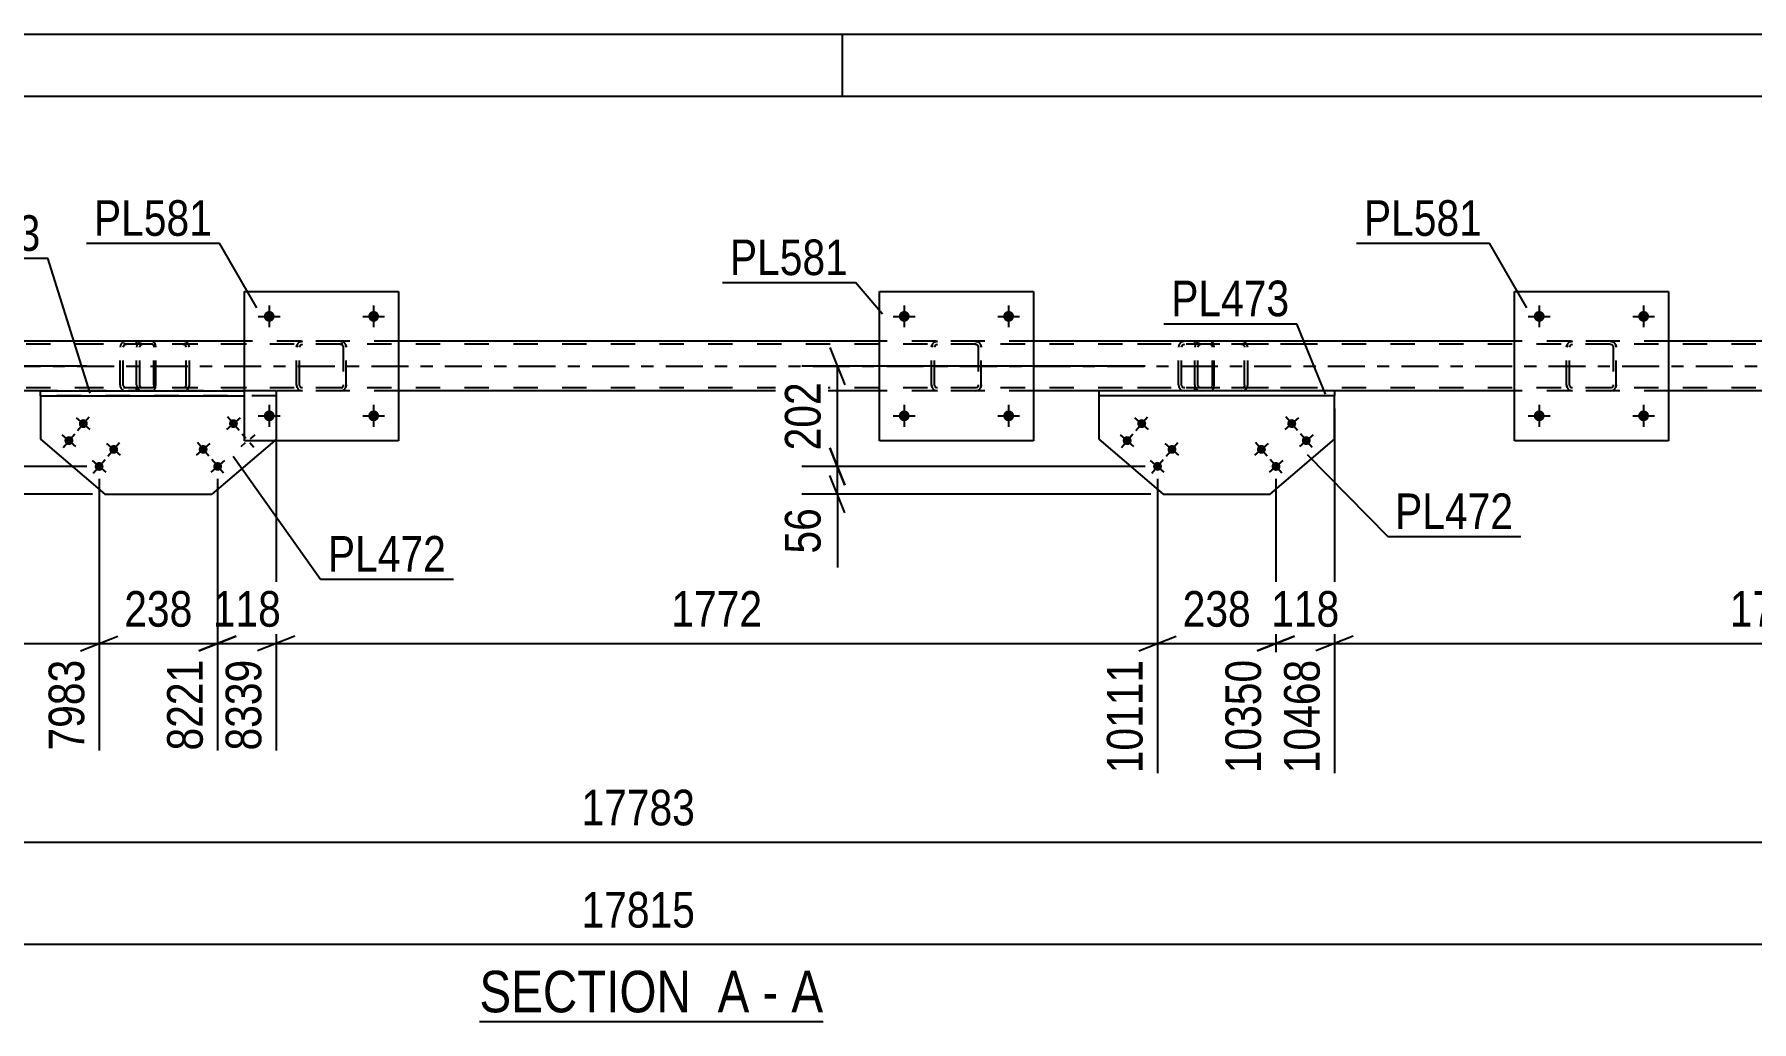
# Model space of a CAD drawing. Header units: millimetres. Extents: x -57 to 784, y -442 to 152.
# Drawn here: x 298.6 to 436.7, y 72.8 to 152.2 of the extents above; entities that cross this region are included whole.
import ezdxf

# ---------------------------------------------------------------- set-up
doc = ezdxf.new("R2010")
doc.units = ezdxf.units.MM
doc.linetypes.add('DXK_LINE_DOT2', pattern=[3.9198, 1.9599, -1.9599])
doc.linetypes.add('DXK_LINE_DOT3', pattern=[5.9187, 2.979, -0.9799, 0.9799, -0.9799])
doc.styles.add('Arial Narrow', font='ARIALN.TTF', dxfattribs={"height": 0.2})

# ---------------------------------------------------------------- blocks, each defined once
blk = doc.blocks.new('Unknown-761523242-1114')
at = {"color": 5, "linetype": 'Continuous'}
for p, q in [((783.59, 152.19), (-57.41, 152.19)), ((363.59, 147.19), (363.59, 152.19)), ((778.59, 147.19), (-52.41, 147.19))]:
    blk.add_line(p, q, dxfattribs=at)
blk = doc.blocks.new('Unknown-761523242-11 - 2393')
at = {"color": 6, "linetype": 'Continuous'}
blk.add_line((334.39, 72.78), (362.03, 72.78), dxfattribs=at)
at = {"color": 0, "linetype": 'Continuous'}
for points in [[(352.5, 73.53), (352.5, 77.03), (334.39, 77.03), (334.39, 73.53)], [(356.1, 73.53), (356.1, 77.03), (353.55, 77.03), (353.55, 73.53)], [(358.43, 73.53), (358.43, 77.03), (357.15, 77.03), (357.15, 73.53)], [(362.03, 73.53), (362.03, 77.03), (359.48, 77.03), (359.48, 73.53)]]:
    blk.add_wipeout(points, dxfattribs=at)
at = {"color": 7, "linetype": 'Continuous', "style": 'Arial Narrow'}
for s, p in [('SECTION ', (334.39, 73.53)), ('A', (353.55, 73.53)), ('A', (359.48, 73.53)), ('-', (357.15, 73.53))]:
    blk.add_text(s, height=3.34, dxfattribs=at).set_placement(p)
blk = doc.blocks.new('Bolt-761523242-2420 - 2393')
at = {"linetype": 'Continuous'}
for points in [[(387.39, 121.12, -1), (387.94, 120.65, -1)], [(386.22, 119.75, -1), (386.77, 119.28, -1)], [(389.83, 119.04, -1), (390.37, 118.58, -1)], [(388.66, 117.67, -1), (389.21, 117.21, -1)]]:
    blk.add_hatch(color=1, dxfattribs=at).paths.add_polyline_path(points)
at = {"color": 1, "linetype": 'Continuous'}
for p, q in [((388.21, 120.42), (387.11, 121.35)), ((387.2, 120.34), (388.13, 121.43)), ((387.04, 119.05), (385.95, 119.98)), ((386.03, 118.97), (386.96, 120.06)), ((390.65, 118.34), (389.55, 119.28)), ((389.63, 118.26), (390.57, 119.36)), ((389.48, 116.97), (388.38, 117.91)), ((388.47, 116.89), (389.4, 117.99))]:
    blk.add_line(p, q, dxfattribs=at)
blk = doc.blocks.new('Bolt-761523242-2419 - 2393')
at = {"linetype": 'Continuous'}
for points in [[(399.46, 120.65, -1), (400.01, 121.12, -1)], [(397.02, 118.58, -1), (397.57, 119.04, -1)], [(400.63, 119.28, -1), (401.17, 119.75, -1)], [(398.19, 117.21, -1), (398.74, 117.67, -1)]]:
    blk.add_hatch(color=1, dxfattribs=at).paths.add_polyline_path(points)
at = {"color": 1, "linetype": 'Continuous'}
for p, q in [((400.28, 121.35), (399.19, 120.42)), ((400.2, 120.34), (399.27, 121.43)), ((397.85, 119.28), (396.75, 118.34)), ((397.76, 118.26), (396.83, 119.36)), ((401.45, 119.98), (400.35, 119.05)), ((401.37, 118.97), (400.43, 120.06)), ((399.01, 117.91), (397.92, 116.97)), ((398.93, 116.89), (398, 117.99))]:
    blk.add_line(p, q, dxfattribs=at)
blk = doc.blocks.new('Bolt-761523242-2421 - 2393')
at = {"linetype": 'Continuous'}
for points in [[(314.33, 120.65, -1), (314.87, 121.12, -1)], [(311.89, 118.58, -1), (312.44, 119.04, -1)], [(313.06, 117.21, -1), (313.6, 117.67, -1)]]:
    blk.add_hatch(color=1, dxfattribs=at).paths.add_polyline_path(points)
at = {"color": 1, "linetype": 'Continuous'}
for p, q in [((315.15, 121.35), (314.05, 120.42)), ((315.07, 120.34), (314.13, 121.43)), ((312.71, 119.28), (311.61, 118.34)), ((312.63, 118.26), (311.7, 119.36)), ((315.22, 119.05), (315.58, 119.36)), ((315.3, 120.06), (315.61, 119.7)), ((316.23, 118.97), (315.92, 119.33)), ((316.31, 119.98), (315.95, 119.67)), ((313.88, 117.91), (312.78, 116.97)), ((313.8, 116.89), (312.86, 117.99))]:
    blk.add_line(p, q, dxfattribs=at)
blk = doc.blocks.new('Bolt-761523242-2422 - 2393')
at = {"linetype": 'Continuous'}
for points in [[(302.25, 121.12, -1), (302.8, 120.65, -1)], [(301.09, 119.75, -1), (301.64, 119.28, -1)], [(304.69, 119.04, -1), (305.24, 118.58, -1)], [(303.52, 117.67, -1), (304.07, 117.21, -1)]]:
    blk.add_hatch(color=1, dxfattribs=at).paths.add_polyline_path(points)
at = {"color": 1, "linetype": 'Continuous'}
for p, q in [((303.08, 120.42), (301.98, 121.35)), ((302.06, 120.34), (303, 121.43)), ((301.91, 119.05), (300.81, 119.98)), ((300.9, 118.97), (301.83, 120.06)), ((305.51, 118.34), (304.42, 119.28)), ((304.5, 118.26), (305.43, 119.36)), ((304.35, 116.97), (303.25, 117.91)), ((303.33, 116.89), (304.27, 117.99))]:
    blk.add_line(p, q, dxfattribs=at)
blk = doc.blocks.new('Part-761523242-2498 - 2393')
at = {"color": 2, "linetype": 'Continuous'}
for p, q in [((384.22, 123.11), (384.22, 119.62)), ((403.18, 119.62), (403.18, 123.11)), ((384.22, 119.62), (389.4, 115.21)), ((398, 115.21), (403.18, 119.62)), ((389.4, 115.21), (398, 115.21))]:
    blk.add_line(p, q, dxfattribs=at)
at = {"color": 7, "linetype": 'DXK_LINE_DOT2'}
blk.add_line((403.18, 123.11), (384.22, 123.11), dxfattribs=at)
blk = doc.blocks.new('Part-761523242-2581 - 2393')
at = {"color": 7, "linetype": 'DXK_LINE_DOT2'}
for p, q in [((421.84, 127.03), (421.88, 127.21)), ((421.88, 127.21), (421.84, 127.03)), ((422.08, 127.03), (422.1, 127.12)), ((422.1, 127.12), (422.15, 127.2)), ((422.14, 127.47), (422.32, 127.51)), ((422.32, 127.51), (422.14, 127.47)), ((422.15, 127.2), (422.23, 127.25)), ((422.23, 127.25), (422.32, 127.27)), ((425.36, 127.51), (422.32, 127.51)), ((425.36, 127.27), (422.32, 127.27)), ((425.36, 127.51), (425.55, 127.47)), ((425.55, 127.47), (425.36, 127.51)), ((425.36, 127.27), (425.45, 127.25)), ((425.45, 127.25), (425.53, 127.2)), ((425.53, 127.2), (425.58, 127.12)), ((425.58, 127.12), (425.6, 127.03)), ((425.81, 127.21), (425.84, 127.03)), ((425.84, 127.03), (425.81, 127.21)), ((421.84, 123.99), (421.84, 127.03)), ((422.08, 123.99), (422.08, 127.03)), ((425.6, 127.03), (425.6, 123.99)), ((425.84, 123.99), (425.84, 127.03)), ((421.88, 123.8), (421.84, 123.99)), ((421.84, 123.99), (421.88, 123.8)), ((422.1, 123.89), (422.08, 123.99)), ((422.15, 123.82), (422.1, 123.89)), ((422.32, 123.51), (422.14, 123.54)), ((422.14, 123.54), (422.32, 123.51)), ((422.23, 123.76), (422.15, 123.82)), ((422.32, 123.75), (422.23, 123.76)), ((425.36, 123.75), (422.32, 123.75)), ((425.36, 123.51), (422.32, 123.51)), ((425.45, 123.76), (425.36, 123.75)), ((425.55, 123.54), (425.36, 123.51)), ((425.36, 123.51), (425.55, 123.54)), ((425.53, 123.82), (425.45, 123.76)), ((425.58, 123.89), (425.53, 123.82)), ((425.6, 123.99), (425.58, 123.89)), ((425.84, 123.99), (425.81, 123.8)), ((425.81, 123.8), (425.84, 123.99))]:
    blk.add_line(p, q, dxfattribs=at)
at = {"color": 7, "linetype": 'DXK_LINE_DOT3'}
blk.add_line((423.84, 125.51), (423.84, 125.51), dxfattribs=at)
at = {"color": 7, "linetype": 'DXK_LINE_DOT2'}
for centre, start, end in [((422.32, 127.03), 112.5, 157.5), ((422.32, 127.03), 112.5, 157.5), ((425.36, 127.03), 22.5, 67.5), ((425.36, 127.03), 22.5, 67.5), ((422.32, 123.99), 202.5, 247.5), ((422.32, 123.99), 202.5, 247.5), ((425.36, 123.99), 292.5, 337.5), ((425.36, 123.99), 292.5, 337.5)]:
    blk.add_arc(centre, 0.48, start, end, dxfattribs=at)
blk = doc.blocks.new('Bolt-761523242-2437 - 2393')
at = {"linetype": 'Continuous'}
for points in [[(420.08, 129.51, -1), (419.2, 129.51, -1)], [(428.48, 129.51, -1), (427.6, 129.51, -1)]]:
    blk.add_hatch(color=1, dxfattribs=at).paths.add_polyline_path(points)
at = {"color": 1, "linetype": 'Continuous'}
for p, q in [((419.64, 130.39), (419.64, 128.63)), ((428.04, 130.39), (428.04, 128.63)), ((418.76, 129.51), (420.52, 129.51)), ((427.16, 129.51), (428.92, 129.51))]:
    blk.add_line(p, q, dxfattribs=at)
blk = doc.blocks.new('Bolt-761523242-2438 - 2393')
at = {"linetype": 'Continuous'}
for points in [[(420.08, 121.51, -1), (419.2, 121.51, -1)], [(428.48, 121.51, -1), (427.6, 121.51, -1)]]:
    blk.add_hatch(color=1, dxfattribs=at).paths.add_polyline_path(points)
at = {"color": 1, "linetype": 'Continuous'}
for p, q in [((419.64, 122.39), (419.64, 120.63)), ((428.04, 122.39), (428.04, 120.63)), ((418.76, 121.51), (420.52, 121.51)), ((427.16, 121.51), (428.92, 121.51))]:
    blk.add_line(p, q, dxfattribs=at)
blk = doc.blocks.new('Bolt-761523242-2439 - 2393')
at = {"linetype": 'Continuous'}
for points in [[(369, 129.51, -1), (368.12, 129.51, -1)], [(377.4, 129.51, -1), (376.52, 129.51, -1)]]:
    blk.add_hatch(color=1, dxfattribs=at).paths.add_polyline_path(points)
at = {"color": 1, "linetype": 'Continuous'}
for p, q in [((368.56, 130.39), (368.56, 128.63)), ((376.96, 130.39), (376.96, 128.63)), ((367.68, 129.51), (369.44, 129.51)), ((376.08, 129.51), (377.84, 129.51))]:
    blk.add_line(p, q, dxfattribs=at)
blk = doc.blocks.new('Bolt-761523242-2440 - 2393')
at = {"linetype": 'Continuous'}
for points in [[(369, 121.51, -1), (368.12, 121.51, -1)], [(377.4, 121.51, -1), (376.52, 121.51, -1)]]:
    blk.add_hatch(color=1, dxfattribs=at).paths.add_polyline_path(points)
at = {"color": 1, "linetype": 'Continuous'}
for p, q in [((368.56, 122.39), (368.56, 120.63)), ((376.96, 122.39), (376.96, 120.63)), ((367.68, 121.51), (369.44, 121.51)), ((376.08, 121.51), (377.84, 121.51))]:
    blk.add_line(p, q, dxfattribs=at)
blk = doc.blocks.new('Bolt-761523242-2443 - 2393')
at = {"linetype": 'Continuous'}
for points in [[(317.92, 129.51, -1), (317.04, 129.51, -1)], [(326.32, 129.51, -1), (325.44, 129.51, -1)]]:
    blk.add_hatch(color=1, dxfattribs=at).paths.add_polyline_path(points)
at = {"color": 1, "linetype": 'Continuous'}
for p, q in [((317.48, 130.39), (317.48, 128.63)), ((325.88, 130.39), (325.88, 128.63)), ((316.6, 129.51), (318.36, 129.51)), ((325, 129.51), (326.76, 129.51))]:
    blk.add_line(p, q, dxfattribs=at)
blk = doc.blocks.new('Bolt-761523242-2444 - 2393')
at = {"linetype": 'Continuous'}
for points in [[(317.92, 121.51, -1), (317.04, 121.51, -1)], [(326.32, 121.51, -1), (325.44, 121.51, -1)]]:
    blk.add_hatch(color=1, dxfattribs=at).paths.add_polyline_path(points)
at = {"color": 1, "linetype": 'Continuous'}
for p, q in [((317.48, 122.39), (317.48, 120.63)), ((325.88, 122.39), (325.88, 120.63)), ((316.6, 121.51), (318.36, 121.51)), ((325, 121.51), (326.76, 121.51))]:
    blk.add_line(p, q, dxfattribs=at)
blk = doc.blocks.new('Part-761523242-2503 - 2393')
at = {"color": 2, "linetype": 'Continuous'}
for p, q in [((299.08, 123.11), (299.08, 119.62)), ((299.08, 119.62), (304.26, 115.21)), ((317.91, 119.51), (312.87, 115.21)), ((304.26, 115.21), (312.87, 115.21))]:
    blk.add_line(p, q, dxfattribs=at)
at = {"color": 7, "linetype": 'DXK_LINE_DOT2'}
for p, q in [((318.04, 123.11), (299.08, 123.11)), ((318.04, 123.11), (318.04, 119.62)), ((318.04, 119.62), (317.91, 119.51))]:
    blk.add_line(p, q, dxfattribs=at)
blk = doc.blocks.new('Part-761523242-2673 - 2393')
at = {"color": 2, "linetype": 'Continuous'}
for p, q in [((403.18, 123.51), (384.22, 123.51)), ((384.22, 123.51), (384.22, 123.11)), ((403.18, 123.11), (384.22, 123.11)), ((403.18, 123.51), (403.18, 123.11))]:
    blk.add_line(p, q, dxfattribs=at)
blk = doc.blocks.new('Part-761523242-2540 - 2393')
at = {"color": 7, "linetype": 'DXK_LINE_DOT2'}
for p, q in [((391.97, 127.2), (391.93, 127.03)), ((391.97, 127.21), (391.97, 127.2)), ((392.19, 127.03), (392.21, 127.12)), ((392.21, 127.12), (392.26, 127.2)), ((392.44, 127.51), (392.25, 127.47)), ((392.26, 127.2), (392.35, 127.25)), ((392.35, 127.25), (392.44, 127.27)), ((400.78, 127.51), (392.44, 127.51)), ((400.78, 127.27), (392.44, 127.27)), ((395.88, 127.47), (395.68, 127.51)), ((395.68, 127.27), (395.78, 127.25)), ((395.78, 127.25), (395.86, 127.2)), ((395.86, 127.2), (395.92, 127.12)), ((395.92, 127.12), (395.94, 127.03)), ((396.15, 127.2), (396.15, 127.21)), ((396.19, 127.03), (396.15, 127.2)), ((391.93, 123.99), (391.93, 127.03)), ((392.19, 123.99), (392.19, 127.03)), ((395.94, 123.99), (395.94, 127.03)), ((396.19, 123.99), (396.19, 127.03)), ((391.93, 123.99), (391.95, 123.9)), ((391.95, 123.9), (391.97, 123.8)), ((392.21, 123.9), (392.19, 123.99)), ((392.26, 123.82), (392.21, 123.9)), ((392.25, 123.54), (392.44, 123.51)), ((392.35, 123.77), (392.26, 123.82)), ((392.44, 123.75), (392.35, 123.77)), ((400.78, 123.75), (392.44, 123.75)), ((400.78, 123.51), (392.44, 123.51)), ((395.78, 123.77), (395.68, 123.75)), ((395.68, 123.51), (395.88, 123.54)), ((395.86, 123.82), (395.78, 123.77)), ((395.92, 123.9), (395.86, 123.82)), ((395.94, 123.99), (395.92, 123.9)), ((396.15, 123.8), (396.17, 123.9)), ((396.17, 123.9), (396.19, 123.99))]:
    blk.add_line(p, q, dxfattribs=at)
for centre, start, end in [((392.43, 127.01), 110.7583, 155.68), ((395.7, 127.01), 24.32, 69.2417), ((392.43, 124.01), 204.32, 249.2417), ((395.7, 124.01), 290.7583, 335.68)]:
    blk.add_arc(centre, 0.496, start, end, dxfattribs=at)
blk = doc.blocks.new('Part-761523242-2541 - 2393')
at = {"color": 7, "linetype": 'DXK_LINE_DOT2'}
for p, q in [((306.84, 127.2), (306.8, 127.03)), ((306.84, 127.21), (306.84, 127.2)), ((307.06, 127.03), (307.08, 127.12)), ((307.08, 127.12), (307.13, 127.2)), ((307.31, 127.51), (307.12, 127.47)), ((307.13, 127.2), (307.21, 127.25)), ((307.21, 127.25), (307.31, 127.27)), ((315.65, 127.51), (307.31, 127.51)), ((315.65, 127.27), (307.31, 127.27)), ((310.74, 127.47), (310.55, 127.51)), ((310.55, 127.27), (310.64, 127.25)), ((310.64, 127.25), (310.73, 127.2)), ((310.73, 127.2), (310.78, 127.12)), ((310.78, 127.12), (310.8, 127.03)), ((311.02, 127.2), (311.02, 127.21)), ((311.06, 127.03), (311.02, 127.2)), ((306.8, 123.99), (306.8, 127.03)), ((307.06, 123.99), (307.06, 127.03)), ((310.8, 123.99), (310.8, 127.03)), ((311.06, 123.99), (311.06, 127.03)), ((306.8, 123.99), (306.82, 123.9)), ((306.82, 123.9), (306.84, 123.8)), ((307.08, 123.9), (307.06, 123.99)), ((307.13, 123.82), (307.08, 123.9)), ((307.12, 123.54), (307.31, 123.51)), ((307.21, 123.77), (307.13, 123.82)), ((307.31, 123.75), (307.21, 123.77)), ((315.65, 123.75), (307.31, 123.75)), ((315.65, 123.51), (307.31, 123.51)), ((310.64, 123.77), (310.55, 123.75)), ((310.55, 123.51), (310.74, 123.54)), ((310.73, 123.82), (310.64, 123.77)), ((310.78, 123.9), (310.73, 123.82)), ((310.8, 123.99), (310.78, 123.9)), ((311.02, 123.8), (311.04, 123.9)), ((311.04, 123.9), (311.06, 123.99))]:
    blk.add_line(p, q, dxfattribs=at)
for centre, start, end in [((307.29, 127.01), 110.7583, 155.68), ((310.57, 127.01), 24.32, 69.2417), ((307.29, 124.01), 204.32, 249.2417), ((310.57, 124.01), 290.7583, 335.68)]:
    blk.add_arc(centre, 0.496, start, end, dxfattribs=at)
blk = doc.blocks.new('Part-761523242-2580 - 2393')
at = {"color": 2, "linetype": 'Continuous'}
for p, q in [((417.64, 119.51), (417.64, 131.51)), ((417.64, 131.51), (430.04, 131.51)), ((430.04, 131.51), (430.04, 119.51)), ((430.04, 119.51), (417.64, 119.51))]:
    blk.add_line(p, q, dxfattribs=at)
blk = doc.blocks.new('Part-761523242-2586 - 2393')
at = {"color": 2, "linetype": 'Continuous'}
for p, q in [((366.56, 119.51), (366.56, 131.51)), ((366.56, 131.51), (378.96, 131.51)), ((378.96, 131.51), (378.96, 119.51)), ((378.96, 119.51), (366.56, 119.51))]:
    blk.add_line(p, q, dxfattribs=at)
blk = doc.blocks.new('Part-761523242-2587 - 2393')
at = {"color": 7, "linetype": 'DXK_LINE_DOT2'}
for p, q in [((370.76, 127.03), (370.8, 127.21)), ((370.8, 127.21), (370.76, 127.03)), ((371, 127.03), (371.02, 127.12)), ((371.02, 127.12), (371.07, 127.2)), ((371.06, 127.47), (371.24, 127.51)), ((371.24, 127.51), (371.06, 127.47)), ((371.07, 127.2), (371.15, 127.25)), ((371.15, 127.25), (371.24, 127.27)), ((374.28, 127.51), (371.24, 127.51)), ((374.28, 127.27), (371.24, 127.27)), ((374.28, 127.51), (374.46, 127.47)), ((374.46, 127.47), (374.28, 127.51)), ((374.28, 127.27), (374.37, 127.25)), ((374.37, 127.25), (374.45, 127.2)), ((374.45, 127.2), (374.5, 127.12)), ((374.5, 127.12), (374.52, 127.03)), ((374.72, 127.21), (374.76, 127.03)), ((374.76, 127.03), (374.72, 127.21)), ((370.76, 123.99), (370.76, 127.03)), ((371, 123.99), (371, 127.03)), ((374.52, 127.03), (374.52, 123.99)), ((374.76, 123.99), (374.76, 127.03)), ((370.8, 123.8), (370.76, 123.99)), ((370.76, 123.99), (370.8, 123.8)), ((371.02, 123.89), (371, 123.99)), ((371.07, 123.82), (371.02, 123.89)), ((371.24, 123.51), (371.06, 123.54)), ((371.06, 123.54), (371.24, 123.51)), ((371.15, 123.76), (371.07, 123.82)), ((371.24, 123.75), (371.15, 123.76)), ((374.28, 123.75), (371.24, 123.75)), ((374.28, 123.51), (371.24, 123.51)), ((374.37, 123.76), (374.28, 123.75)), ((374.46, 123.54), (374.28, 123.51)), ((374.28, 123.51), (374.46, 123.54)), ((374.45, 123.82), (374.37, 123.76)), ((374.5, 123.89), (374.45, 123.82)), ((374.52, 123.99), (374.5, 123.89)), ((374.76, 123.99), (374.72, 123.8)), ((374.72, 123.8), (374.76, 123.99))]:
    blk.add_line(p, q, dxfattribs=at)
at = {"color": 7, "linetype": 'DXK_LINE_DOT3'}
blk.add_line((372.76, 125.51), (372.76, 125.51), dxfattribs=at)
at = {"color": 7, "linetype": 'DXK_LINE_DOT2'}
for centre, start, end in [((371.24, 127.03), 112.5, 157.5), ((371.24, 127.03), 112.5, 157.5), ((374.28, 127.03), 22.5, 67.5), ((374.28, 127.03), 22.5, 67.5), ((371.24, 123.99), 202.5, 247.5), ((371.24, 123.99), 202.5, 247.5), ((374.28, 123.99), 292.5, 337.5), ((374.28, 123.99), 292.5, 337.5)]:
    blk.add_arc(centre, 0.48, start, end, dxfattribs=at)
blk = doc.blocks.new('Part-761523242-2598 - 2393')
at = {"color": 2, "linetype": 'Continuous'}
for p, q in [((315.48, 119.51), (315.48, 131.51)), ((315.48, 131.51), (327.88, 131.51)), ((327.88, 131.51), (327.88, 119.51)), ((327.88, 119.51), (315.48, 119.51))]:
    blk.add_line(p, q, dxfattribs=at)
blk = doc.blocks.new('Part-761523242-2599 - 2393')
at = {"color": 7, "linetype": 'DXK_LINE_DOT2'}
for p, q in [((319.68, 127.03), (319.72, 127.21)), ((319.72, 127.21), (319.68, 127.03)), ((319.92, 127.03), (319.94, 127.12)), ((319.94, 127.12), (319.99, 127.2)), ((319.98, 127.47), (320.16, 127.51)), ((320.16, 127.51), (319.98, 127.47)), ((319.99, 127.2), (320.07, 127.25)), ((320.07, 127.25), (320.16, 127.27)), ((323.2, 127.51), (320.16, 127.51)), ((323.2, 127.27), (320.16, 127.27)), ((323.2, 127.51), (323.38, 127.47)), ((323.38, 127.47), (323.2, 127.51)), ((323.2, 127.27), (323.29, 127.25)), ((323.29, 127.25), (323.37, 127.2)), ((323.37, 127.2), (323.42, 127.12)), ((323.42, 127.12), (323.44, 127.03)), ((323.64, 127.21), (323.68, 127.03)), ((323.68, 127.03), (323.64, 127.21)), ((319.68, 123.99), (319.68, 127.03)), ((319.92, 123.99), (319.92, 127.03)), ((323.44, 127.03), (323.44, 123.99)), ((323.68, 123.99), (323.68, 127.03)), ((319.72, 123.8), (319.68, 123.99)), ((319.68, 123.99), (319.72, 123.8)), ((319.94, 123.89), (319.92, 123.99)), ((319.99, 123.82), (319.94, 123.89)), ((320.16, 123.51), (319.98, 123.54)), ((319.98, 123.54), (320.16, 123.51)), ((320.07, 123.76), (319.99, 123.82)), ((320.16, 123.75), (320.07, 123.76)), ((323.2, 123.75), (320.16, 123.75)), ((323.2, 123.51), (320.16, 123.51)), ((323.29, 123.76), (323.2, 123.75)), ((323.38, 123.54), (323.2, 123.51)), ((323.2, 123.51), (323.38, 123.54)), ((323.37, 123.82), (323.29, 123.76)), ((323.42, 123.89), (323.37, 123.82)), ((323.44, 123.99), (323.42, 123.89)), ((323.68, 123.99), (323.64, 123.8)), ((323.64, 123.8), (323.68, 123.99))]:
    blk.add_line(p, q, dxfattribs=at)
at = {"color": 7, "linetype": 'DXK_LINE_DOT3'}
blk.add_line((321.68, 125.51), (321.68, 125.51), dxfattribs=at)
at = {"color": 7, "linetype": 'DXK_LINE_DOT2'}
for centre, start, end in [((320.16, 127.03), 112.5, 157.5), ((320.16, 127.03), 112.5, 157.5), ((323.2, 127.03), 22.5, 67.5), ((323.2, 127.03), 22.5, 67.5), ((320.16, 123.99), 202.5, 247.5), ((320.16, 123.99), 202.5, 247.5), ((323.2, 123.99), 292.5, 337.5), ((323.2, 123.99), 292.5, 337.5)]:
    blk.add_arc(centre, 0.48, start, end, dxfattribs=at)
blk = doc.blocks.new('Part-761523242-2678 - 2393')
at = {"color": 2, "linetype": 'Continuous'}
for p, q in [((299.08, 123.11), (299.08, 123.51)), ((299.08, 123.51), (315.48, 123.51)), ((299.08, 123.11), (315.48, 123.11))]:
    blk.add_line(p, q, dxfattribs=at)
at = {"color": 7, "linetype": 'DXK_LINE_DOT2'}
for p, q in [((318.04, 123.51), (315.48, 123.51)), ((318.04, 123.11), (315.48, 123.11)), ((318.04, 123.51), (318.04, 123.11))]:
    blk.add_line(p, q, dxfattribs=at)
blk = doc.blocks.new('Part-761523242-2753 - 2393')
at = {"color": 7, "linetype": 'DXK_LINE_DOT2'}
for p, q in [((695.78, 127.27), (35.68, 127.27)), ((327.88, 127.51), (315.48, 127.51)), ((378.96, 127.51), (366.56, 127.51)), ((430.04, 127.51), (417.64, 127.51)), ((695.78, 123.75), (35.68, 123.75)), ((327.88, 123.51), (299.08, 123.51)), ((378.96, 123.51), (366.56, 123.51)), ((403.18, 123.51), (384.22, 123.51)), ((430.04, 123.51), (417.64, 123.51))]:
    blk.add_line(p, q, dxfattribs=at)
at = {"color": 2, "linetype": 'Continuous'}
for p, q in [((315.48, 127.51), (276.8, 127.51)), ((366.56, 127.51), (327.88, 127.51)), ((417.64, 127.51), (378.96, 127.51)), ((468.72, 127.51), (430.04, 127.51)), ((299.08, 123.51), (276.8, 123.51)), ((366.56, 123.51), (327.88, 123.51)), ((384.22, 123.51), (378.96, 123.51)), ((417.64, 123.51), (403.18, 123.51)), ((468.72, 123.51), (430.04, 123.51))]:
    blk.add_line(p, q, dxfattribs=at)
at = {"color": 7, "linetype": 'DXK_LINE_DOT3'}
blk.add_line((35.68, 125.51), (705.78, 125.51), dxfattribs=at)
blk = doc.blocks.new('Part-761523242-2759 - 2393')
at = {"color": 7, "linetype": 'DXK_LINE_DOT2'}
for p, q in [((393.21, 127.51), (386.75, 127.51)), ((393.21, 127.27), (386.75, 127.27)), ((390.65, 127.2), (390.62, 127.03)), ((390.66, 127.21), (390.65, 127.2)), ((390.87, 127.03), (390.89, 127.12)), ((390.89, 127.12), (390.94, 127.2)), ((391.12, 127.51), (390.93, 127.47)), ((390.94, 127.2), (391.02, 127.25)), ((391.02, 127.25), (391.12, 127.27)), ((391.93, 127.27), (391.93, 127.51)), ((393.31, 127.47), (393.21, 127.51)), ((393.21, 127.27), (393.26, 127.25)), ((393.26, 127.25), (393.31, 127.2)), ((393.4, 127.37), (393.31, 127.47)), ((393.31, 127.2), (393.34, 127.12)), ((393.34, 127.12), (393.35, 127.03)), ((393.46, 127.21), (393.4, 127.37)), ((393.48, 127.03), (393.46, 127.21)), ((390.62, 123.99), (390.62, 127.03)), ((390.87, 123.99), (390.87, 127.03)), ((393.35, 123.99), (393.35, 127.03)), ((393.48, 123.99), (393.48, 127.03)), ((393.21, 123.75), (386.75, 123.75)), ((393.21, 123.51), (386.75, 123.51)), ((390.62, 123.99), (390.64, 123.9)), ((390.64, 123.9), (390.66, 123.8)), ((390.89, 123.9), (390.87, 123.99)), ((390.94, 123.82), (390.89, 123.9)), ((390.93, 123.54), (391.12, 123.51)), ((391.02, 123.77), (390.94, 123.82)), ((391.12, 123.75), (391.02, 123.77)), ((391.93, 123.51), (391.93, 123.75)), ((393.26, 123.77), (393.21, 123.75)), ((393.21, 123.51), (393.31, 123.54)), ((393.31, 123.82), (393.26, 123.77)), ((393.34, 123.9), (393.31, 123.82)), ((393.31, 123.54), (393.4, 123.65)), ((393.35, 123.99), (393.34, 123.9)), ((393.4, 123.65), (393.46, 123.8)), ((393.46, 123.8), (393.48, 123.99))]:
    blk.add_line(p, q, dxfattribs=at)
for centre, start, end in [((391.11, 127.01), 111.1941, 156.1506), ((391.11, 124), 203.8494, 248.8059)]:
    blk.add_arc(centre, 0.492, start, end, dxfattribs=at)
blk = doc.blocks.new('Part-761523242-2760 - 2393')
at = {"color": 7, "linetype": 'DXK_LINE_DOT2'}
for p, q in [((308.08, 127.51), (301.62, 127.51)), ((308.08, 127.27), (301.62, 127.27)), ((305.52, 127.2), (305.48, 127.03)), ((305.52, 127.21), (305.52, 127.2)), ((305.73, 127.03), (305.75, 127.12)), ((305.75, 127.12), (305.81, 127.2)), ((305.98, 127.51), (305.79, 127.47)), ((305.81, 127.2), (305.89, 127.25)), ((305.89, 127.25), (305.98, 127.27)), ((306.8, 127.27), (306.8, 127.51)), ((308.18, 127.47), (308.08, 127.51)), ((308.08, 127.27), (308.13, 127.25)), ((308.13, 127.25), (308.17, 127.2)), ((308.17, 127.2), (308.2, 127.12)), ((308.27, 127.37), (308.18, 127.47)), ((308.2, 127.12), (308.21, 127.03)), ((308.33, 127.21), (308.27, 127.37)), ((308.35, 127.03), (308.33, 127.21)), ((305.48, 123.99), (305.48, 127.03)), ((305.73, 123.99), (305.73, 127.03)), ((308.21, 123.99), (308.21, 127.03)), ((308.35, 123.99), (308.35, 127.03)), ((308.08, 123.75), (301.62, 123.75)), ((308.08, 123.51), (301.62, 123.51)), ((305.48, 123.99), (305.5, 123.9)), ((305.5, 123.9), (305.52, 123.8)), ((305.75, 123.9), (305.73, 123.99)), ((305.81, 123.82), (305.75, 123.9)), ((305.79, 123.54), (305.98, 123.51)), ((305.89, 123.77), (305.81, 123.82)), ((305.98, 123.75), (305.89, 123.77)), ((306.8, 123.51), (306.8, 123.75)), ((308.13, 123.77), (308.08, 123.75)), ((308.08, 123.51), (308.18, 123.54)), ((308.17, 123.82), (308.13, 123.77)), ((308.2, 123.9), (308.17, 123.82)), ((308.18, 123.54), (308.27, 123.65)), ((308.21, 123.99), (308.2, 123.9)), ((308.27, 123.65), (308.33, 123.8)), ((308.33, 123.8), (308.35, 123.99))]:
    blk.add_line(p, q, dxfattribs=at)
for centre, start, end in [((305.97, 127.01), 111.1941, 156.1506), ((305.97, 124), 203.8494, 248.8059)]:
    blk.add_arc(centre, 0.492, start, end, dxfattribs=at)
blk = doc.blocks.new('StraightDimension-761523242-29792 - 2393')
at = {"color": 7, "linetype": 'Continuous'}
for p, q in [((403.18, 122.11), (403.18, 92.76)), ((474.07, 116.44), (474.07, 92.76)), ((404.68, 103.8), (401.68, 102.6)), ((472.57, 102.6), (475.57, 103.8)), ((403.18, 103.2), (474.07, 103.2))]:
    blk.add_line(p, q, dxfattribs=at)
at = {"color": 0}
blk.add_wipeout([(442.88, 103.95), (442.88, 108.15), (434.37, 108.15), (434.37, 103.95)], dxfattribs=at)
at = {"color": 3, "style": 'Arial Narrow'}
blk.add_text('1772', height=2.863, dxfattribs=at).set_placement((434.97, 104.55))
at = {"color": 0, "linetype": 'Continuous'}
blk.add_wipeout([(473.47, 102.5), (469.27, 102.5), (469.27, 92.16), (473.47, 92.16)], dxfattribs=at)
at = {"color": 3, "linetype": 'Continuous', "style": 'Arial Narrow'}
blk.add_text('12240', height=2.863, rotation=90.0002, dxfattribs=at).set_placement((472.87, 92.76))
blk = doc.blocks.new('StraightDimension-761523242-29794 - 2393')
at = {"color": 7, "linetype": 'Continuous'}
for p, q in [((388.93, 116.44), (388.93, 92.76)), ((398.46, 116.44), (398.46, 92.76)), ((387.43, 102.6), (390.43, 103.8)), ((399.96, 103.8), (396.96, 102.6)), ((388.93, 103.2), (398.46, 103.2))]:
    blk.add_line(p, q, dxfattribs=at)
at = {"color": 0}
blk.add_wipeout([(397.04, 103.95), (397.04, 108.15), (390.36, 108.15), (390.36, 103.95)], dxfattribs=at)
at = {"color": 0, "linetype": 'Continuous'}
blk.add_wipeout([(397.86, 102.5), (393.66, 102.5), (393.66, 92.16), (397.86, 92.16)], dxfattribs=at)
at = {"color": 3, "style": 'Arial Narrow'}
blk.add_text('238', height=2.863, dxfattribs=at).set_placement((390.96, 104.55))
at = {"color": 3, "linetype": 'Continuous', "style": 'Arial Narrow'}
blk.add_text('10350', height=2.863, rotation=90.0002, dxfattribs=at).set_placement((397.26, 92.76))
blk = doc.blocks.new('StraightDimension-761523242-3595 - 2393')
at = {"color": 7, "linetype": 'Continuous'}
blk.add_line((-2.08, 79), (696.42, 79), dxfattribs=at)
at = {"color": 0}
blk.add_wipeout([(352.34, 79.75), (352.34, 83.95), (342, 83.95), (342, 79.75)], dxfattribs=at)
at = {"color": 3, "style": 'Arial Narrow'}
blk.add_text('17815', height=2.863, dxfattribs=at).set_placement((342.6, 80.35))
blk = doc.blocks.new('StraightDimension-761523242-11107 - 2393')
at = {"color": 7, "linetype": 'Continuous'}
blk.add_line((-1.44, 87.22), (695.78, 87.22), dxfattribs=at)
at = {"color": 0}
blk.add_wipeout([(352.34, 87.97), (352.34, 92.17), (342, 92.17), (342, 87.97)], dxfattribs=at)
at = {"color": 3, "style": 'Arial Narrow'}
blk.add_text('17783', height=2.863, dxfattribs=at).set_placement((342.6, 88.57))
blk = doc.blocks.new('StraightDimension-761523242-30138 - 2393')
at = {"color": 7, "linetype": 'Continuous'}
for p, q in [((295.13, 118.94), (296.33, 115.94)), ((302.8, 117.44), (292.88, 117.44)), ((295.73, 115.21), (295.73, 117.44)), ((296.33, 113.71), (295.13, 116.71)), ((303.26, 115.21), (292.88, 115.21)), ((295.73, 115.21), (295.73, 109.3)), ((295.73, 115.21), (295.73, 109.3))]:
    blk.add_line(p, q, dxfattribs=at)
at = {"color": 0}
blk.add_wipeout([(294.98, 114.68), (290.78, 114.68), (290.78, 109.83), (294.98, 109.83)], dxfattribs=at)
at = {"color": 3, "style": 'Arial Narrow'}
blk.add_text('56', height=2.863, rotation=90.0002, dxfattribs=at).set_placement((294.38, 110.43))
blk = doc.blocks.new('StraightDimension-761523242-29793 - 2393')
at = {"color": 7, "linetype": 'Continuous'}
for p, q in [((403.18, 122.11), (403.18, 92.76)), ((398.46, 116.44), (398.46, 92.76)), ((396.96, 102.6), (399.96, 103.8)), ((404.68, 103.8), (401.68, 102.6)), ((398.46, 103.2), (403.18, 103.2))]:
    blk.add_line(p, q, dxfattribs=at)
at = {"color": 0}
blk.add_wipeout([(404.16, 103.95), (404.16, 108.15), (397.48, 108.15), (397.48, 103.95)], dxfattribs=at)
at = {"color": 0, "linetype": 'Continuous'}
blk.add_wipeout([(402.58, 102.5), (398.38, 102.5), (398.38, 92.16), (402.58, 92.16)], dxfattribs=at)
at = {"color": 3, "style": 'Arial Narrow'}
blk.add_text('118', height=2.863, dxfattribs=at).set_placement((398.08, 104.55))
at = {"color": 3, "linetype": 'Continuous', "style": 'Arial Narrow'}
blk.add_text('10468', height=2.863, rotation=90.0002, dxfattribs=at).set_placement((401.98, 92.76))
blk = doc.blocks.new('StraightDimension-761523242-29795 - 2393')
at = {"color": 7, "linetype": 'Continuous'}
for p, q in [((318.04, 122.11), (318.04, 94.59)), ((388.93, 116.44), (388.93, 92.76)), ((319.54, 103.8), (316.54, 102.6)), ((387.43, 102.6), (390.43, 103.8)), ((318.04, 103.2), (388.93, 103.2))]:
    blk.add_line(p, q, dxfattribs=at)
at = {"color": 0}
blk.add_wipeout([(357.74, 103.95), (357.74, 108.15), (349.23, 108.15), (349.23, 103.95)], dxfattribs=at)
at = {"color": 3, "style": 'Arial Narrow'}
blk.add_text('1772', height=2.863, dxfattribs=at).set_placement((349.83, 104.55))
at = {"color": 0, "linetype": 'Continuous'}
blk.add_wipeout([(388.33, 102.5), (384.13, 102.5), (384.13, 92.16), (388.33, 92.16)], dxfattribs=at)
at = {"color": 3, "linetype": 'Continuous', "style": 'Arial Narrow'}
blk.add_text('10111', height=2.863, rotation=90.0002, dxfattribs=at).set_placement((387.73, 92.76))
blk = doc.blocks.new('StraightDimension-761523242-29796 - 2393')
at = {"color": 7, "linetype": 'Continuous'}
for p, q in [((318.04, 122.11), (318.04, 94.59)), ((313.33, 116.44), (313.33, 94.59)), ((311.83, 102.6), (314.83, 103.8)), ((319.54, 103.8), (316.54, 102.6)), ((313.33, 103.2), (318.04, 103.2))]:
    blk.add_line(p, q, dxfattribs=at)
at = {"color": 0}
blk.add_wipeout([(319.03, 103.95), (319.03, 108.15), (312.34, 108.15), (312.34, 103.95)], dxfattribs=at)
at = {"color": 0, "linetype": 'Continuous'}
blk.add_wipeout([(317.44, 102.5), (313.24, 102.5), (313.24, 93.99), (317.44, 93.99)], dxfattribs=at)
at = {"color": 3, "style": 'Arial Narrow'}
blk.add_text('118', height=2.863, dxfattribs=at).set_placement((312.94, 104.55))
at = {"color": 3, "linetype": 'Continuous', "style": 'Arial Narrow'}
blk.add_text('8339', height=2.863, rotation=90.0002, dxfattribs=at).set_placement((316.84, 94.59))
blk = doc.blocks.new('StraightDimension-761523242-29797 - 2393')
at = {"color": 7, "linetype": 'Continuous'}
for p, q in [((303.8, 116.44), (303.8, 94.59)), ((313.33, 116.44), (313.33, 94.59)), ((302.3, 102.6), (305.3, 103.8)), ((314.83, 103.8), (311.83, 102.6)), ((303.8, 103.2), (313.33, 103.2))]:
    blk.add_line(p, q, dxfattribs=at)
at = {"color": 0}
blk.add_wipeout([(311.91, 103.95), (311.91, 108.15), (305.22, 108.15), (305.22, 103.95)], dxfattribs=at)
at = {"color": 0, "linetype": 'Continuous'}
blk.add_wipeout([(312.73, 102.5), (308.53, 102.5), (308.53, 93.99), (312.73, 93.99)], dxfattribs=at)
at = {"color": 3, "style": 'Arial Narrow'}
blk.add_text('238', height=2.863, dxfattribs=at).set_placement((305.82, 104.55))
at = {"color": 3, "linetype": 'Continuous', "style": 'Arial Narrow'}
blk.add_text('8221', height=2.863, rotation=90.0002, dxfattribs=at).set_placement((312.13, 94.59))
blk = doc.blocks.new('StraightDimension-761523242-29798 - 2393')
at = {"color": 7, "linetype": 'Continuous'}
for p, q in [((232.91, 122.11), (232.91, 94.59)), ((303.8, 116.44), (303.8, 94.59)), ((234.41, 103.8), (231.41, 102.6)), ((302.3, 102.6), (305.3, 103.8)), ((232.91, 103.2), (303.8, 103.2))]:
    blk.add_line(p, q, dxfattribs=at)
at = {"color": 0}
blk.add_wipeout([(272.61, 103.95), (272.61, 108.15), (264.1, 108.15), (264.1, 103.95)], dxfattribs=at)
at = {"color": 3, "style": 'Arial Narrow'}
blk.add_text('1772', height=2.863, dxfattribs=at).set_placement((264.7, 104.55))
at = {"color": 0, "linetype": 'Continuous'}
blk.add_wipeout([(303.2, 102.5), (299, 102.5), (299, 93.99), (303.2, 93.99)], dxfattribs=at)
at = {"color": 3, "linetype": 'Continuous', "style": 'Arial Narrow'}
blk.add_text('7983', height=2.863, rotation=90.0002, dxfattribs=at).set_placement((302.6, 94.59))
blk = doc.blocks.new('StraightDimension-761523242-30137 - 2393')
at = {"color": 7, "linetype": 'Continuous'}
for p, q in [((295.13, 127.01), (296.33, 124.01)), ((302.8, 125.51), (292.88, 125.51)), ((295.73, 117.44), (295.73, 125.51)), ((296.33, 115.94), (295.13, 118.94)), ((302.8, 117.44), (292.88, 117.44))]:
    blk.add_line(p, q, dxfattribs=at)
at = {"color": 0}
blk.add_wipeout([(294.98, 124.82), (290.78, 124.82), (290.78, 118.13), (294.98, 118.13)], dxfattribs=at)
at = {"color": 3, "style": 'Arial Narrow'}
blk.add_text('202', height=2.863, rotation=90.0002, dxfattribs=at).set_placement((294.38, 118.73))
blk = doc.blocks.new('StraightDimension-761523242-30164 - 2393')
at = {"color": 7, "linetype": 'Continuous'}
for p, q in [((362.58, 127.01), (363.78, 124.01)), ((387.93, 125.51), (360.33, 125.51)), ((363.18, 117.44), (363.18, 125.51)), ((363.78, 115.94), (362.58, 118.94)), ((387.93, 117.44), (360.33, 117.44))]:
    blk.add_line(p, q, dxfattribs=at)
at = {"color": 0}
blk.add_wipeout([(362.43, 124.82), (358.23, 124.82), (358.23, 118.13), (362.43, 118.13)], dxfattribs=at)
at = {"color": 3, "style": 'Arial Narrow'}
blk.add_text('202', height=2.863, rotation=90.0002, dxfattribs=at).set_placement((361.83, 118.73))
blk = doc.blocks.new('StraightDimension-761523242-30165 - 2393')
at = {"color": 7, "linetype": 'Continuous'}
for p, q in [((362.58, 118.94), (363.78, 115.94)), ((387.93, 117.44), (360.33, 117.44)), ((363.18, 115.21), (363.18, 117.44)), ((363.78, 113.71), (362.58, 116.71)), ((388.4, 115.21), (360.33, 115.21)), ((363.18, 115.21), (363.18, 109.3)), ((363.18, 115.21), (363.18, 109.3))]:
    blk.add_line(p, q, dxfattribs=at)
at = {"color": 0}
blk.add_wipeout([(362.43, 114.68), (358.23, 114.68), (358.23, 109.83), (362.43, 109.83)], dxfattribs=at)
at = {"color": 3, "style": 'Arial Narrow'}
blk.add_text('56', height=2.863, rotation=90.0002, dxfattribs=at).set_placement((361.83, 110.43))
blk = doc.blocks.new('Mark-761523242-2494 - 2393')
at = {"color": 0}
blk.add_wipeout([(417.55, 112.4), (417.55, 115.4), (408.05, 115.4), (408.05, 112.4)], dxfattribs=at)
blk.add_wipeout([(417.55, 112.4), (417.55, 115.4), (408.05, 115.4), (408.05, 112.4)], dxfattribs=at)
at = {"color": 30, "linetype": 'Continuous'}
for p, q in [((400.98, 118.39), (407.45, 111.8)), ((407.45, 111.8), (418.15, 111.8))]:
    blk.add_line(p, q, dxfattribs=at)
at = {"color": 3, "style": 'Arial Narrow'}
blk.add_text('PL472', height=2.863, dxfattribs=at).set_placement((408.05, 112.4))
blk = doc.blocks.new('Mark-761523242-2669 - 2393')
at = {"color": 0}
blk.add_wipeout([(399.55, 129.52), (399.55, 132.52), (390.04, 132.52), (390.04, 129.52)], dxfattribs=at)
blk.add_wipeout([(399.55, 129.52), (399.55, 132.52), (390.04, 132.52), (390.04, 129.52)], dxfattribs=at)
at = {"color": 30, "linetype": 'Continuous'}
for p in [(389.44, 128.92), (402.46, 123.26)]:
    blk.add_line(p, (400.15, 128.92), dxfattribs=at)
at = {"color": 3, "style": 'Arial Narrow'}
blk.add_text('PL473', height=2.863, dxfattribs=at).set_placement((390.04, 129.52))
blk = doc.blocks.new('Mark-761523242-2499 - 2393')
at = {"color": 0}
blk.add_wipeout([(331.7, 108.98), (331.7, 111.98), (322.2, 111.98), (322.2, 108.98)], dxfattribs=at)
blk.add_wipeout([(331.7, 108.98), (331.7, 111.98), (322.2, 111.98), (322.2, 108.98)], dxfattribs=at)
at = {"color": 30, "linetype": 'Continuous'}
for p, q in [((314.58, 118.27), (321.6, 108.38)), ((321.6, 108.38), (332.3, 108.38))]:
    blk.add_line(p, q, dxfattribs=at)
at = {"color": 3, "style": 'Arial Narrow'}
blk.add_text('PL472', height=2.863, dxfattribs=at).set_placement((322.2, 108.98))
blk = doc.blocks.new('Mark-761523242-2576 - 2393')
at = {"color": 0}
blk.add_wipeout([(415.04, 135.99), (415.04, 138.99), (405.54, 138.99), (405.54, 135.99)], dxfattribs=at)
blk.add_wipeout([(415.04, 135.99), (415.04, 138.99), (405.54, 138.99), (405.54, 135.99)], dxfattribs=at)
at = {"color": 30, "linetype": 'Continuous'}
for p in [(404.94, 135.39), (418.64, 130.19)]:
    blk.add_line(p, (415.64, 135.39), dxfattribs=at)
at = {"color": 3, "style": 'Arial Narrow'}
blk.add_text('PL581', height=2.863, dxfattribs=at).set_placement((405.54, 135.99))
blk = doc.blocks.new('Mark-761523242-2582 - 2393')
at = {"color": 0}
blk.add_wipeout([(364.05, 132.83), (364.05, 135.83), (354.54, 135.83), (354.54, 132.83)], dxfattribs=at)
blk.add_wipeout([(364.05, 132.83), (364.05, 135.83), (354.54, 135.83), (354.54, 132.83)], dxfattribs=at)
at = {"color": 30, "linetype": 'Continuous'}
for p in [(353.94, 132.23), (366.8, 129.69)]:
    blk.add_line(p, (364.65, 132.23), dxfattribs=at)
at = {"color": 3, "style": 'Arial Narrow'}
blk.add_text('PL581', height=2.863, dxfattribs=at).set_placement((354.54, 132.83))
blk = doc.blocks.new('Mark-761523242-2594 - 2393')
at = {"color": 0}
blk.add_wipeout([(312.88, 135.99), (312.88, 138.99), (303.38, 138.99), (303.38, 135.99)], dxfattribs=at)
blk.add_wipeout([(312.88, 135.99), (312.88, 138.99), (303.38, 138.99), (303.38, 135.99)], dxfattribs=at)
at = {"color": 30, "linetype": 'Continuous'}
for p in [(302.78, 135.39), (316.48, 130.19)]:
    blk.add_line(p, (313.48, 135.39), dxfattribs=at)
at = {"color": 3, "style": 'Arial Narrow'}
blk.add_text('PL581', height=2.863, dxfattribs=at).set_placement((303.38, 135.99))
blk = doc.blocks.new('Mark-761523242-2674 - 2393')
at = {"color": 0}
blk.add_wipeout([(299.08, 134.78), (299.08, 137.78), (289.58, 137.78), (289.58, 134.78)], dxfattribs=at)
blk.add_wipeout([(299.08, 134.78), (299.08, 137.78), (289.58, 137.78), (289.58, 134.78)], dxfattribs=at)
at = {"color": 30, "linetype": 'Continuous'}
for p in [(288.98, 134.18), (303.07, 123.33)]:
    blk.add_line(p, (299.68, 134.18), dxfattribs=at)
at = {"color": 3, "style": 'Arial Narrow'}
blk.add_text('PL473', height=2.863, dxfattribs=at).set_placement((289.58, 134.78))

msp = doc.modelspace()

# ---------------------------------------------------------------- block references
for name in ['Unknown-761523242-1114', 'Part-761523242-2598 - 2393', 'Part-761523242-2586 - 2393', 'Part-761523242-2580 - 2393', 'Bolt-761523242-2443 - 2393', 'Bolt-761523242-2439 - 2393', 'Bolt-761523242-2437 - 2393', 'Part-761523242-2753 - 2393', 'Part-761523242-2760 - 2393', 'Part-761523242-2541 - 2393', 'Part-761523242-2599 - 2393', 'Part-761523242-2587 - 2393', 'Part-761523242-2759 - 2393', 'Part-761523242-2540 - 2393', 'Part-761523242-2581 - 2393', 'Part-761523242-2678 - 2393', 'Part-761523242-2503 - 2393', 'Part-761523242-2673 - 2393', 'Part-761523242-2498 - 2393', 'Bolt-761523242-2444 - 2393', 'Bolt-761523242-2440 - 2393', 'Bolt-761523242-2438 - 2393', 'Bolt-761523242-2422 - 2393', 'Bolt-761523242-2421 - 2393', 'Bolt-761523242-2420 - 2393', 'Bolt-761523242-2419 - 2393']:
    msp.add_blockref(name, (0, 0))

# ---------------------------------------------------------------- next in the draw order: block references
for name in ['Mark-761523242-2594 - 2393', 'Mark-761523242-2576 - 2393', 'Mark-761523242-2582 - 2393', 'Mark-761523242-2669 - 2393', 'StraightDimension-761523242-29792 - 2393', 'StraightDimension-761523242-29794 - 2393', 'Unknown-761523242-11 - 2393']:
    msp.add_blockref(name, (0, 0))

# ---------------------------------------------------------------- next in the draw order: block references
msp.add_blockref('StraightDimension-761523242-3595 - 2393', (0, 0))

# ---------------------------------------------------------------- next in the draw order: block references
msp.add_blockref('StraightDimension-761523242-11107 - 2393', (0, 0))

# ---------------------------------------------------------------- next in the draw order: block references
for name in ['StraightDimension-761523242-29795 - 2393', 'StraightDimension-761523242-29793 - 2393', 'StraightDimension-761523242-30138 - 2393']:
    msp.add_blockref(name, (0, 0))

# ---------------------------------------------------------------- next in the draw order: block references
for name in ['StraightDimension-761523242-30164 - 2393', 'StraightDimension-761523242-29796 - 2393', 'Mark-761523242-2494 - 2393']:
    msp.add_blockref(name, (0, 0))

# ---------------------------------------------------------------- next in the draw order: block references
for name in ['StraightDimension-761523242-30165 - 2393', 'StraightDimension-761523242-29797 - 2393']:
    msp.add_blockref(name, (0, 0))

# ---------------------------------------------------------------- next in the draw order: block references
for name in ['StraightDimension-761523242-29798 - 2393', 'Mark-761523242-2499 - 2393']:
    msp.add_blockref(name, (0, 0))

# ---------------------------------------------------------------- next in the draw order: block references
msp.add_blockref('StraightDimension-761523242-30137 - 2393', (0, 0))

# ---------------------------------------------------------------- next in the draw order: block references
msp.add_blockref('Mark-761523242-2674 - 2393', (0, 0))

doc.saveas('drawing.dxf')
